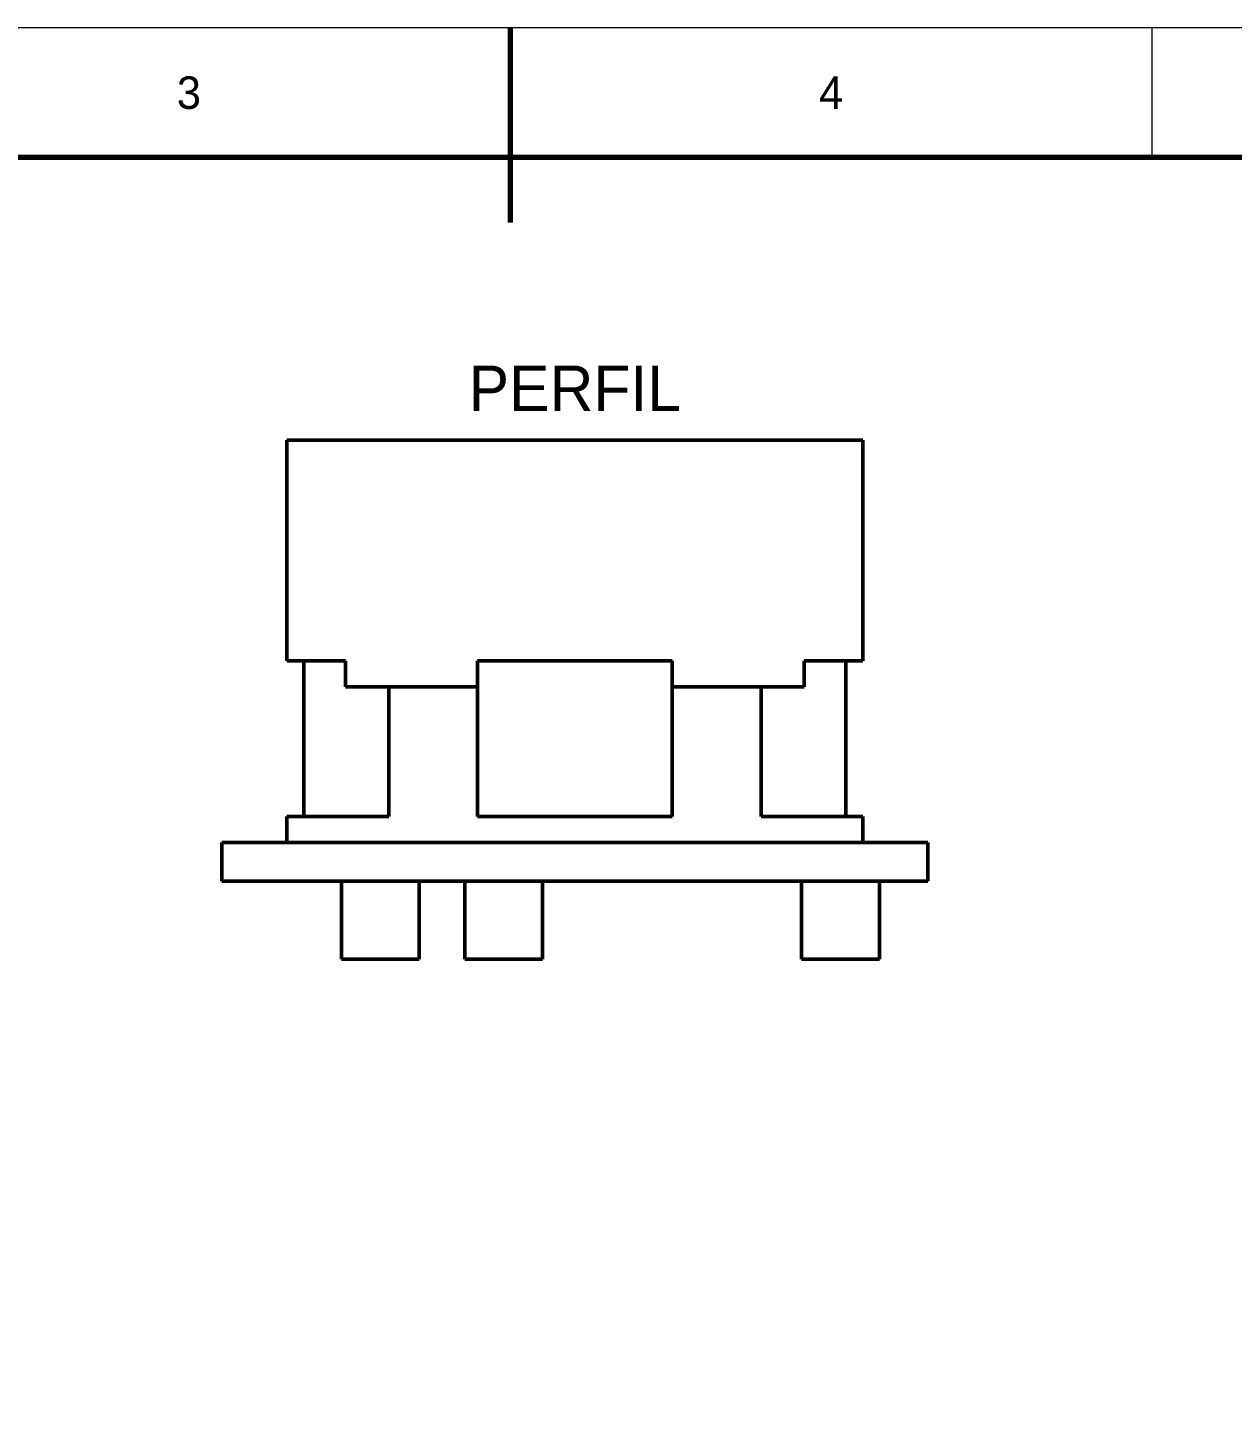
# Model space of a CAD drawing. Header units: millimetres. Extents: x 0 to 297, y 0 to 210.
# Drawn here: x 111.3 to 204.2, y 102.9 to 210 of the extents above; entities that cross this region are included whole.
import ezdxf
from ezdxf.enums import TextEntityAlignment as Align

# ---------------------------------------------------------------- set-up
doc = ezdxf.new("R2010")
doc.units = ezdxf.units.MM
doc.linetypes.add('DASHED', pattern=[1.524, 1.27, -0.254])
for name, color, linetype, lineweight in [('FINA', 7, 'CONTINUOUS', 18), ('NORMA', 7, 'CONTINUOUS', 70), ('OCULTA', 8, 'DASHED', 25), ('TEXTO', 7, 'CONTINUOUS', 25), ('VISIBLE', 7, 'CONTINUOUS', 50)]:
    doc.layers.add(name, color=color, linetype=linetype, lineweight=lineweight)

msp = doc.modelspace()

# ---------------------------------------------------------------- linework, layer by layer
at = {"layer": 'FINA'}
for p, q in [((148.5, 200), (148.5, 210)), ((198, 200), (198, 210))]:
    msp.add_line(p, q, dxfattribs=at)
msp.add_lwpolyline([(0, 0), (297, 0), (297, 210), (0, 210)], close=True, dxfattribs=at)
at = {"layer": 'NORMA'}
msp.add_line((148.5, 210), (148.5, 195), dxfattribs=at)
msp.add_lwpolyline([(20, 10), (287, 10), (287, 200), (20, 200)], close=True, dxfattribs=at)
at = {"layer": 'OCULTA'}
for p, q in [((131.3, 178.21), (131.35, 178.21)), ((131.35, 178.21), (131.49, 178.21)), ((131.49, 178.21), (131.73, 178.21)), ((131.73, 178.21), (132.06, 178.21)), ((132.06, 178.21), (132.48, 178.21)), ((132.48, 178.21), (132.99, 178.21)), ((133.59, 178.21), (132.99, 178.21)), ((133.59, 178.21), (134.27, 178.21)), ((134.27, 178.21), (135.04, 178.21)), ((134.34, 178.21), (134.3, 178.21)), ((134.46, 178.21), (134.34, 178.21)), ((134.67, 178.21), (134.46, 178.21)), ((134.95, 178.21), (134.67, 178.21)), ((135.32, 178.21), (134.95, 178.21)), ((135.04, 178.21), (135.89, 178.21)), ((135.76, 178.21), (135.32, 178.21)), ((136.28, 178.21), (135.76, 178.21)), ((135.89, 178.21), (136.81, 178.21)), ((136.87, 178.21), (136.28, 178.21)), ((136.81, 178.21), (137.8, 178.21)), ((137.54, 178.21), (136.87, 178.21)), ((138.27, 178.21), (137.54, 178.21)), ((138.86, 178.21), (137.8, 178.21)), ((139.06, 178.21), (138.27, 178.21)), ((139.99, 178.21), (138.86, 178.21)), ((139.92, 178.21), (139.06, 178.21)), ((140.84, 178.21), (139.92, 178.21)), ((139.99, 178.21), (141.17, 178.21)), ((141.81, 178.21), (140.84, 178.21)), ((141.17, 178.21), (142.4, 178.21)), ((142.83, 178.21), (141.81, 178.21)), ((143.68, 178.21), (142.4, 178.21)), ((143.9, 178.21), (142.83, 178.21)), ((143.68, 178.21), (145, 178.21)), ((145.01, 178.21), (143.9, 178.21)), ((146.36, 178.21), (145, 178.21)), ((146.15, 178.21), (145.01, 178.21)), ((147.33, 178.21), (146.15, 178.21)), ((147.75, 178.21), (146.36, 178.21)), ((148.53, 178.21), (147.33, 178.21)), ((149.17, 178.21), (147.75, 178.21)), ((149.75, 178.21), (148.53, 178.21)), ((150.6, 178.21), (149.17, 178.21)), ((150.99, 178.21), (149.75, 178.21)), ((150.6, 178.21), (152.05, 178.21)), ((152.24, 178.21), (150.99, 178.21)), ((153.5, 178.21), (152.05, 178.21)), ((153.5, 178.21), (152.24, 178.21)), ((154.76, 178.21), (153.5, 178.21)), ((154.95, 178.21), (153.5, 178.21)), ((156.01, 178.21), (154.76, 178.21)), ((156.4, 178.21), (154.95, 178.21)), ((157.25, 178.21), (156.01, 178.21)), ((157.83, 178.21), (156.4, 178.21)), ((157.25, 178.21), (158.47, 178.21)), ((159.25, 178.21), (157.83, 178.21)), ((159.67, 178.21), (158.47, 178.21)), ((160.64, 178.21), (159.25, 178.21)), ((160.85, 178.21), (159.67, 178.21)), ((162, 178.21), (160.64, 178.21)), ((161.99, 178.21), (160.85, 178.21)), ((161.99, 178.21), (163.1, 178.21)), ((163.32, 178.21), (162, 178.21)), ((164.17, 178.21), (163.1, 178.21)), ((164.6, 178.21), (163.32, 178.21)), ((164.17, 178.21), (165.19, 178.21)), ((165.83, 178.21), (164.6, 178.21)), ((166.16, 178.21), (165.19, 178.21)), ((167.01, 178.21), (165.83, 178.21)), ((166.16, 178.21), (167.08, 178.21)), ((168.14, 178.21), (167.01, 178.21)), ((167.94, 178.21), (167.08, 178.21)), ((167.94, 178.21), (168.73, 178.21)), ((169.2, 178.21), (168.14, 178.21)), ((169.46, 178.21), (168.73, 178.21)), ((170.19, 178.21), (169.2, 178.21)), ((169.46, 178.21), (170.13, 178.21)), ((170.72, 178.21), (170.13, 178.21)), ((171.11, 178.21), (170.19, 178.21)), ((170.72, 178.21), (171.24, 178.21)), ((171.96, 178.21), (171.11, 178.21)), ((171.24, 178.21), (171.68, 178.21)), ((171.68, 178.21), (172.05, 178.21)), ((172.73, 178.21), (171.96, 178.21)), ((172.33, 178.21), (172.05, 178.21)), ((172.33, 178.21), (172.54, 178.21)), ((172.54, 178.21), (172.66, 178.21)), ((172.66, 178.21), (172.7, 178.21)), ((173.41, 178.21), (172.73, 178.21)), ((174.01, 178.21), (173.41, 178.21)), ((174.52, 178.21), (174.01, 178.21)), ((174.94, 178.21), (174.52, 178.21)), ((175.27, 178.21), (174.94, 178.21)), ((175.51, 178.21), (175.27, 178.21)), ((175.65, 178.21), (175.51, 178.21)), ((175.7, 178.21), (175.65, 178.21)), ((131.3, 161.21), (131.35, 161.21)), ((131.35, 161.21), (131.49, 161.21)), ((131.49, 161.21), (131.73, 161.21)), ((131.73, 161.21), (132.06, 161.21)), ((132.06, 161.21), (132.48, 161.21)), ((132.48, 161.21), (132.62, 161.21)), ((135.83, 161.21), (132.62, 161.21)), ((134.34, 161.21), (134.3, 161.21)), ((134.46, 161.21), (134.34, 161.21)), ((134.67, 161.21), (134.46, 161.21)), ((134.95, 161.21), (134.67, 161.21)), ((135.32, 161.21), (134.95, 161.21)), ((135.76, 161.21), (135.32, 161.21)), ((135.83, 161.21), (135.76, 161.21)), ((135.83, 159.21), (135.83, 161.21)), ((146, 161.21), (146, 161.21)), ((146, 159.21), (146, 161.21)), ((146.15, 161.21), (146, 161.21)), ((146, 149.21), (146, 161.21)), ((146, 161.21), (146, 161.21)), ((146.36, 161.21), (146, 161.21)), ((147.33, 161.21), (146.15, 161.21)), ((147.75, 161.21), (146.36, 161.21)), ((148.53, 161.21), (147.33, 161.21)), ((149.17, 161.21), (147.75, 161.21)), ((149.75, 161.21), (148.53, 161.21)), ((150.6, 161.21), (149.17, 161.21)), ((150.99, 161.21), (149.75, 161.21)), ((150.6, 161.21), (152.05, 161.21)), ((152.24, 161.21), (150.99, 161.21)), ((153.5, 161.21), (152.05, 161.21)), ((153.5, 161.21), (152.24, 161.21)), ((154.76, 161.21), (153.5, 161.21)), ((154.95, 161.21), (153.5, 161.21)), ((156.01, 161.21), (154.76, 161.21)), ((156.4, 161.21), (154.95, 161.21)), ((157.25, 161.21), (156.01, 161.21)), ((157.83, 161.21), (156.4, 161.21)), ((157.25, 161.21), (158.47, 161.21)), ((159.25, 161.21), (157.83, 161.21)), ((159.67, 161.21), (158.47, 161.21)), ((160.64, 161.21), (159.25, 161.21)), ((160.85, 161.21), (159.67, 161.21)), ((161, 161.21), (160.64, 161.21)), ((161, 161.21), (160.85, 161.21)), ((161, 161.21), (161, 161.21)), ((161, 159.21), (161, 161.21)), ((161, 149.21), (161, 161.21)), ((161, 161.21), (161, 161.21)), ((174.38, 161.21), (171.17, 161.21)), ((171.17, 159.21), (171.17, 161.21)), ((171.17, 161.21), (171.24, 161.21)), ((171.24, 161.21), (171.68, 161.21)), ((171.68, 161.21), (172.05, 161.21)), ((172.33, 161.21), (172.05, 161.21)), ((172.33, 161.21), (172.54, 161.21)), ((172.54, 161.21), (172.66, 161.21)), ((172.66, 161.21), (172.7, 161.21)), ((174.52, 161.21), (174.38, 161.21)), ((174.94, 161.21), (174.52, 161.21)), ((175.27, 161.21), (174.94, 161.21)), ((175.51, 161.21), (175.27, 161.21)), ((175.65, 161.21), (175.51, 161.21)), ((175.7, 161.21), (175.65, 161.21)), ((139.15, 159.21), (135.83, 159.21)), ((136.28, 159.21), (135.83, 159.21)), ((136.87, 159.21), (136.28, 159.21)), ((137.54, 159.21), (136.87, 159.21)), ((138.27, 159.21), (137.54, 159.21)), ((139.06, 159.21), (138.27, 159.21)), ((139.92, 159.21), (139.06, 159.21)), ((139.15, 149.21), (139.15, 159.21)), ((139.47, 159.21), (139.15, 159.21)), ((140.03, 159.21), (139.47, 159.21)), ((140.84, 159.21), (139.92, 159.21)), ((140.65, 159.21), (140.03, 159.21)), ((141.32, 159.21), (140.65, 159.21)), ((141.81, 159.21), (140.84, 159.21)), ((142.04, 159.21), (141.32, 159.21)), ((142.83, 159.21), (141.81, 159.21)), ((142.82, 159.21), (142.04, 159.21)), ((143.64, 159.21), (142.82, 159.21)), ((143.9, 159.21), (142.83, 159.21)), ((144.5, 159.21), (143.64, 159.21)), ((145.01, 159.21), (143.9, 159.21)), ((145.4, 159.21), (144.5, 159.21)), ((146, 159.21), (145.01, 159.21)), ((146, 159.21), (145.4, 159.21)), ((146, 149.21), (146, 159.21)), ((146, 159.21), (146, 159.21)), ((146, 159.21), (146, 159.21)), ((161.99, 159.21), (161, 159.21)), ((161, 149.21), (161, 159.21)), ((161, 159.21), (161, 159.21)), ((161.6, 159.21), (161, 159.21)), ((161, 159.21), (161, 159.21)), ((161.6, 159.21), (162.5, 159.21)), ((161.99, 159.21), (163.1, 159.21)), ((163.36, 159.21), (162.5, 159.21)), ((164.17, 159.21), (163.1, 159.21)), ((164.18, 159.21), (163.36, 159.21)), ((164.17, 159.21), (165.19, 159.21)), ((164.18, 159.21), (164.96, 159.21)), ((165.68, 159.21), (164.96, 159.21)), ((166.16, 159.21), (165.19, 159.21)), ((165.68, 159.21), (166.35, 159.21)), ((166.16, 159.21), (167.08, 159.21)), ((166.35, 159.21), (166.97, 159.21)), ((167.53, 159.21), (166.97, 159.21)), ((167.94, 159.21), (167.08, 159.21)), ((167.53, 159.21), (167.85, 159.21)), ((167.85, 149.21), (167.85, 159.21)), ((171.17, 159.21), (167.85, 159.21)), ((167.94, 159.21), (168.73, 159.21)), ((169.46, 159.21), (168.73, 159.21)), ((169.46, 159.21), (170.13, 159.21)), ((170.72, 159.21), (170.13, 159.21)), ((170.72, 159.21), (171.17, 159.21)), ((131.3, 149.21), (131.35, 149.21)), ((131.35, 149.21), (131.49, 149.21)), ((131.49, 149.21), (131.73, 149.21)), ((131.73, 149.21), (132.06, 149.21)), ((132.06, 149.21), (132.48, 149.21)), ((132.48, 149.21), (132.62, 149.21)), ((139.15, 149.21), (132.62, 149.21)), ((137.33, 149.21), (137.3, 149.21)), ((137.44, 149.21), (137.33, 149.21)), ((137.61, 149.21), (137.44, 149.21)), ((137.85, 149.21), (137.61, 149.21)), ((138.16, 149.21), (137.85, 149.21)), ((138.53, 149.21), (138.16, 149.21)), ((138.97, 149.21), (138.53, 149.21)), ((139.15, 149.21), (138.97, 149.21)), ((146, 149.21), (146, 149.21)), ((146.33, 149.21), (146, 149.21)), ((146, 149.21), (146, 149.21)), ((146.36, 149.21), (146, 149.21)), ((147.3, 149.21), (146.33, 149.21)), ((147.75, 149.21), (146.36, 149.21)), ((148.29, 149.21), (147.3, 149.21)), ((149.17, 149.21), (147.75, 149.21)), ((149.31, 149.21), (148.29, 149.21)), ((150.6, 149.21), (149.17, 149.21)), ((150.34, 149.21), (149.31, 149.21)), ((151.39, 149.21), (150.34, 149.21)), ((150.6, 149.21), (152.05, 149.21)), ((152.44, 149.21), (151.39, 149.21)), ((153.5, 149.21), (152.05, 149.21)), ((153.5, 149.21), (152.44, 149.21)), ((154.56, 149.21), (153.5, 149.21)), ((154.95, 149.21), (153.5, 149.21)), ((155.61, 149.21), (154.56, 149.21)), ((156.4, 149.21), (154.95, 149.21)), ((156.66, 149.21), (155.61, 149.21)), ((157.83, 149.21), (156.4, 149.21)), ((157.69, 149.21), (156.66, 149.21)), ((158.71, 149.21), (157.69, 149.21)), ((159.25, 149.21), (157.83, 149.21)), ((158.71, 149.21), (159.7, 149.21)), ((160.64, 149.21), (159.25, 149.21)), ((160.67, 149.21), (159.7, 149.21)), ((161, 149.21), (160.64, 149.21)), ((160.67, 149.21), (161, 149.21)), ((161, 149.21), (161, 149.21)), ((161, 149.21), (161, 149.21)), ((174.38, 149.21), (167.85, 149.21)), ((168.03, 149.21), (167.85, 149.21)), ((168.03, 149.21), (168.47, 149.21)), ((168.84, 149.21), (168.47, 149.21)), ((168.84, 149.21), (169.15, 149.21)), ((169.15, 149.21), (169.39, 149.21)), ((169.39, 149.21), (169.56, 149.21)), ((169.56, 149.21), (169.67, 149.21)), ((169.67, 149.21), (169.7, 149.21)), ((174.52, 149.21), (174.38, 149.21)), ((174.94, 149.21), (174.52, 149.21)), ((175.27, 149.21), (174.94, 149.21)), ((175.51, 149.21), (175.27, 149.21)), ((175.65, 149.21), (175.51, 149.21)), ((175.7, 149.21), (175.65, 149.21)), ((126.3, 147.21), (126.36, 147.21)), ((126.36, 147.21), (126.53, 147.21)), ((126.53, 147.21), (126.82, 147.21)), ((126.82, 147.21), (127.23, 147.21)), ((127.23, 147.21), (127.74, 147.21)), ((127.74, 147.21), (128.37, 147.21)), ((128.37, 147.21), (129.11, 147.21)), ((129.11, 147.21), (129.94, 147.21)), ((129.94, 147.21), (130.88, 147.21)), ((130.88, 147.21), (131.92, 147.21)), ((131.3, 147.21), (131.35, 147.21)), ((131.35, 147.21), (131.49, 147.21)), ((131.49, 147.21), (131.73, 147.21)), ((131.73, 147.21), (132.06, 147.21)), ((131.92, 147.21), (133.05, 147.21)), ((132.06, 147.21), (132.48, 147.21)), ((132.48, 147.21), (132.99, 147.21)), ((133.59, 147.21), (132.99, 147.21)), ((134.27, 147.21), (133.05, 147.21)), ((133.59, 147.21), (134.27, 147.21)), ((134.27, 147.21), (135.04, 147.21)), ((134.27, 147.21), (135.57, 147.21)), ((135.04, 147.21), (135.89, 147.21)), ((136.94, 147.21), (135.57, 147.21)), ((135.89, 147.21), (136.81, 147.21)), ((136.81, 147.21), (137.8, 147.21)), ((136.94, 147.21), (138.39, 147.21)), ((137.33, 147.21), (137.3, 147.21)), ((137.44, 147.21), (137.33, 147.21)), ((137.61, 147.21), (137.44, 147.21)), ((137.85, 147.21), (137.61, 147.21)), ((138.86, 147.21), (137.8, 147.21)), ((138.16, 147.21), (137.85, 147.21)), ((138.53, 147.21), (138.16, 147.21)), ((138.39, 147.21), (139.9, 147.21)), ((138.97, 147.21), (138.53, 147.21)), ((139.99, 147.21), (138.86, 147.21)), ((139.47, 147.21), (138.97, 147.21)), ((140.03, 147.21), (139.47, 147.21)), ((141.47, 147.21), (139.9, 147.21)), ((139.99, 147.21), (141.17, 147.21)), ((140.65, 147.21), (140.03, 147.21)), ((141.32, 147.21), (140.65, 147.21)), ((141.17, 147.21), (142.4, 147.21)), ((142.04, 147.21), (141.32, 147.21)), ((143.09, 147.21), (141.47, 147.21)), ((142.82, 147.21), (142.04, 147.21)), ((143.68, 147.21), (142.4, 147.21)), ((143.64, 147.21), (142.82, 147.21)), ((144.76, 147.21), (143.09, 147.21)), ((144.5, 147.21), (143.64, 147.21)), ((143.68, 147.21), (145, 147.21)), ((145.4, 147.21), (144.5, 147.21)), ((146.46, 147.21), (144.76, 147.21)), ((146.36, 147.21), (145, 147.21)), ((146.33, 147.21), (145.4, 147.21)), ((147.3, 147.21), (146.33, 147.21)), ((147.75, 147.21), (146.36, 147.21)), ((148.19, 147.21), (146.46, 147.21)), ((148.29, 147.21), (147.3, 147.21)), ((149.17, 147.21), (147.75, 147.21)), ((149.95, 147.21), (148.19, 147.21)), ((149.31, 147.21), (148.29, 147.21)), ((150.6, 147.21), (149.17, 147.21)), ((150.34, 147.21), (149.31, 147.21)), ((151.72, 147.21), (149.95, 147.21)), ((151.39, 147.21), (150.34, 147.21)), ((150.6, 147.21), (152.05, 147.21)), ((152.44, 147.21), (151.39, 147.21)), ((153.5, 147.21), (151.72, 147.21)), ((153.5, 147.21), (152.05, 147.21)), ((153.5, 147.21), (152.44, 147.21)), ((154.56, 147.21), (153.5, 147.21)), ((154.95, 147.21), (153.5, 147.21)), ((155.28, 147.21), (153.5, 147.21)), ((155.61, 147.21), (154.56, 147.21)), ((156.4, 147.21), (154.95, 147.21)), ((157.05, 147.21), (155.28, 147.21)), ((156.66, 147.21), (155.61, 147.21)), ((157.83, 147.21), (156.4, 147.21)), ((157.69, 147.21), (156.66, 147.21)), ((158.81, 147.21), (157.05, 147.21)), ((158.71, 147.21), (157.69, 147.21)), ((159.25, 147.21), (157.83, 147.21)), ((158.71, 147.21), (159.7, 147.21)), ((160.54, 147.21), (158.81, 147.21)), ((160.64, 147.21), (159.25, 147.21)), ((160.67, 147.21), (159.7, 147.21)), ((162.24, 147.21), (160.54, 147.21)), ((162, 147.21), (160.64, 147.21)), ((160.67, 147.21), (161.6, 147.21)), ((161.6, 147.21), (162.5, 147.21)), ((163.32, 147.21), (162, 147.21)), ((163.91, 147.21), (162.24, 147.21)), ((163.36, 147.21), (162.5, 147.21)), ((164.6, 147.21), (163.32, 147.21)), ((164.18, 147.21), (163.36, 147.21)), ((165.53, 147.21), (163.91, 147.21)), ((164.18, 147.21), (164.96, 147.21)), ((165.83, 147.21), (164.6, 147.21)), ((165.68, 147.21), (164.96, 147.21)), ((167.1, 147.21), (165.53, 147.21)), ((165.68, 147.21), (166.35, 147.21)), ((167.01, 147.21), (165.83, 147.21)), ((166.35, 147.21), (166.97, 147.21)), ((167.53, 147.21), (166.97, 147.21)), ((168.14, 147.21), (167.01, 147.21)), ((168.61, 147.21), (167.1, 147.21)), ((167.53, 147.21), (168.03, 147.21)), ((168.03, 147.21), (168.47, 147.21)), ((169.2, 147.21), (168.14, 147.21)), ((168.84, 147.21), (168.47, 147.21)), ((170.06, 147.21), (168.61, 147.21)), ((168.84, 147.21), (169.15, 147.21)), ((169.15, 147.21), (169.39, 147.21)), ((170.19, 147.21), (169.2, 147.21)), ((169.39, 147.21), (169.56, 147.21)), ((169.56, 147.21), (169.67, 147.21)), ((169.67, 147.21), (169.7, 147.21)), ((171.43, 147.21), (170.06, 147.21)), ((171.11, 147.21), (170.19, 147.21)), ((171.96, 147.21), (171.11, 147.21)), ((172.73, 147.21), (171.43, 147.21)), ((172.73, 147.21), (171.96, 147.21)), ((173.41, 147.21), (172.73, 147.21)), ((173.95, 147.21), (172.73, 147.21)), ((174.01, 147.21), (173.41, 147.21)), ((175.08, 147.21), (173.95, 147.21)), ((174.52, 147.21), (174.01, 147.21)), ((174.94, 147.21), (174.52, 147.21)), ((175.27, 147.21), (174.94, 147.21)), ((176.12, 147.21), (175.08, 147.21)), ((175.51, 147.21), (175.27, 147.21)), ((175.65, 147.21), (175.51, 147.21)), ((175.7, 147.21), (175.65, 147.21)), ((177.06, 147.21), (176.12, 147.21)), ((177.89, 147.21), (177.06, 147.21)), ((178.63, 147.21), (177.89, 147.21)), ((179.26, 147.21), (178.63, 147.21)), ((179.77, 147.21), (179.26, 147.21)), ((180.18, 147.21), (179.77, 147.21)), ((180.47, 147.21), (180.18, 147.21)), ((180.64, 147.21), (180.47, 147.21)), ((180.7, 147.21), (180.64, 147.21)), ((126.3, 144.21), (126.36, 144.21)), ((126.36, 144.21), (126.53, 144.21)), ((126.53, 144.21), (126.82, 144.21)), ((126.82, 144.21), (127.23, 144.21)), ((127.23, 144.21), (127.74, 144.21)), ((127.74, 144.21), (128.37, 144.21)), ((128.37, 144.21), (129.11, 144.21)), ((129.11, 144.21), (129.94, 144.21)), ((129.94, 144.21), (130.88, 144.21)), ((130.88, 144.21), (131.92, 144.21)), ((131.92, 144.21), (133.05, 144.21)), ((134.27, 144.21), (133.05, 144.21)), ((134.27, 144.21), (135.57, 144.21)), ((135.51, 144.21), (135.51, 144.21)), ((141.51, 144.21), (135.51, 144.21)), ((135.51, 138.21), (135.51, 144.21)), ((136.94, 144.21), (135.57, 144.21)), ((136.94, 144.21), (138.39, 144.21)), ((138.39, 144.21), (139.9, 144.21)), ((141.47, 144.21), (139.9, 144.21)), ((143.09, 144.21), (141.47, 144.21)), ((141.51, 144.21), (141.51, 144.21)), ((141.51, 138.21), (141.51, 144.21)), ((144.76, 144.21), (143.09, 144.21)), ((146.46, 144.21), (144.76, 144.21)), ((145.01, 144.21), (145.01, 144.21)), ((151.01, 144.21), (145.01, 144.21)), ((145.01, 138.21), (145.01, 144.21)), ((148.19, 144.21), (146.46, 144.21)), ((149.95, 144.21), (148.19, 144.21)), ((151.72, 144.21), (149.95, 144.21)), ((151.01, 144.21), (151.01, 144.21)), ((151.01, 138.21), (151.01, 144.21)), ((153.5, 144.21), (151.72, 144.21)), ((155.28, 144.21), (153.5, 144.21)), ((157.05, 144.21), (155.28, 144.21)), ((158.81, 144.21), (157.05, 144.21)), ((160.54, 144.21), (158.81, 144.21)), ((162.24, 144.21), (160.54, 144.21)), ((163.91, 144.21), (162.24, 144.21)), ((165.53, 144.21), (163.91, 144.21)), ((167.1, 144.21), (165.53, 144.21)), ((168.61, 144.21), (167.1, 144.21)), ((170.06, 144.21), (168.61, 144.21)), ((171.43, 144.21), (170.06, 144.21)), ((170.98, 144.21), (170.98, 144.21)), ((176.98, 144.21), (170.98, 144.21)), ((170.98, 138.21), (170.98, 144.21)), ((172.73, 144.21), (171.43, 144.21)), ((173.95, 144.21), (172.73, 144.21)), ((175.08, 144.21), (173.95, 144.21)), ((176.12, 144.21), (175.08, 144.21)), ((177.06, 144.21), (176.12, 144.21)), ((176.98, 144.21), (176.98, 144.21)), ((176.98, 138.21), (176.98, 144.21)), ((177.89, 144.21), (177.06, 144.21)), ((178.63, 144.21), (177.89, 144.21)), ((179.26, 144.21), (178.63, 144.21)), ((179.77, 144.21), (179.26, 144.21)), ((180.18, 144.21), (179.77, 144.21)), ((180.47, 144.21), (180.18, 144.21)), ((180.64, 144.21), (180.47, 144.21)), ((180.7, 144.21), (180.64, 144.21)), ((135.51, 138.21), (135.51, 138.21)), ((141.51, 138.21), (135.51, 138.21)), ((141.51, 138.21), (141.51, 138.21)), ((145.01, 138.21), (145.01, 138.21)), ((151.01, 138.21), (145.01, 138.21)), ((151.01, 138.21), (151.01, 138.21)), ((170.98, 138.21), (170.98, 138.21)), ((176.98, 138.21), (170.98, 138.21)), ((176.98, 138.21), (176.98, 138.21))]:
    msp.add_line(p, q, dxfattribs=at)
at = {"layer": 'VISIBLE'}
for p, q in [((131.35, 178.21), (131.3, 178.21)), ((131.3, 161.21), (131.3, 178.21)), ((131.3, 178.21), (131.3, 178.21)), ((131.3, 178.21), (131.3, 178.21)), ((131.3, 178.21), (175.7, 178.21)), ((131.49, 178.21), (131.35, 178.21)), ((131.73, 178.21), (131.49, 178.21)), ((132.06, 178.21), (131.73, 178.21)), ((132.48, 178.21), (132.06, 178.21)), ((132.99, 178.21), (132.48, 178.21)), ((133.59, 178.21), (132.99, 178.21)), ((134.27, 178.21), (133.59, 178.21)), ((135.04, 178.21), (134.27, 178.21)), ((134.3, 178.21), (134.34, 178.21)), ((134.34, 178.21), (134.46, 178.21)), ((134.46, 178.21), (134.67, 178.21)), ((134.95, 178.21), (134.67, 178.21)), ((134.95, 178.21), (135.32, 178.21)), ((135.89, 178.21), (135.04, 178.21)), ((135.32, 178.21), (135.76, 178.21)), ((135.76, 178.21), (136.28, 178.21)), ((136.81, 178.21), (135.89, 178.21)), ((136.87, 178.21), (136.28, 178.21)), ((137.8, 178.21), (136.81, 178.21)), ((136.87, 178.21), (137.54, 178.21)), ((138.27, 178.21), (137.54, 178.21)), ((138.86, 178.21), (137.8, 178.21)), ((138.27, 178.21), (139.06, 178.21)), ((139.99, 178.21), (138.86, 178.21)), ((139.92, 178.21), (139.06, 178.21)), ((139.92, 178.21), (140.84, 178.21)), ((141.17, 178.21), (139.99, 178.21)), ((141.81, 178.21), (140.84, 178.21)), ((142.4, 178.21), (141.17, 178.21)), ((141.81, 178.21), (142.83, 178.21)), ((143.68, 178.21), (142.4, 178.21)), ((143.9, 178.21), (142.83, 178.21)), ((145, 178.21), (143.68, 178.21)), ((143.9, 178.21), (145.01, 178.21)), ((146.36, 178.21), (145, 178.21)), ((146.15, 178.21), (145.01, 178.21)), ((147.33, 178.21), (146.15, 178.21)), ((147.75, 178.21), (146.36, 178.21)), ((148.53, 178.21), (147.33, 178.21)), ((149.17, 178.21), (147.75, 178.21)), ((148.53, 178.21), (149.75, 178.21)), ((150.6, 178.21), (149.17, 178.21)), ((150.99, 178.21), (149.75, 178.21)), ((152.05, 178.21), (150.6, 178.21)), ((152.24, 178.21), (150.99, 178.21)), ((153.5, 178.21), (152.05, 178.21)), ((153.5, 178.21), (152.24, 178.21)), ((154.95, 178.21), (153.5, 178.21)), ((154.76, 178.21), (153.5, 178.21)), ((156.01, 178.21), (154.76, 178.21)), ((154.95, 178.21), (156.4, 178.21)), ((157.25, 178.21), (156.01, 178.21)), ((157.83, 178.21), (156.4, 178.21)), ((158.47, 178.21), (157.25, 178.21)), ((159.25, 178.21), (157.83, 178.21)), ((159.67, 178.21), (158.47, 178.21)), ((160.64, 178.21), (159.25, 178.21)), ((160.85, 178.21), (159.67, 178.21)), ((162, 178.21), (160.64, 178.21)), ((161.99, 178.21), (160.85, 178.21)), ((163.1, 178.21), (161.99, 178.21)), ((162, 178.21), (163.32, 178.21)), ((164.17, 178.21), (163.1, 178.21)), ((164.6, 178.21), (163.32, 178.21)), ((165.19, 178.21), (164.17, 178.21)), ((164.6, 178.21), (165.83, 178.21)), ((166.16, 178.21), (165.19, 178.21)), ((165.83, 178.21), (167.01, 178.21)), ((167.08, 178.21), (166.16, 178.21)), ((168.14, 178.21), (167.01, 178.21)), ((167.94, 178.21), (167.08, 178.21)), ((168.73, 178.21), (167.94, 178.21)), ((169.2, 178.21), (168.14, 178.21)), ((169.46, 178.21), (168.73, 178.21)), ((169.2, 178.21), (170.19, 178.21)), ((170.13, 178.21), (169.46, 178.21)), ((170.72, 178.21), (170.13, 178.21)), ((170.19, 178.21), (171.11, 178.21)), ((171.24, 178.21), (170.72, 178.21)), ((171.11, 178.21), (171.96, 178.21)), ((171.68, 178.21), (171.24, 178.21)), ((172.05, 178.21), (171.68, 178.21)), ((171.96, 178.21), (172.73, 178.21)), ((172.33, 178.21), (172.05, 178.21)), ((172.54, 178.21), (172.33, 178.21)), ((172.66, 178.21), (172.54, 178.21)), ((172.7, 178.21), (172.66, 178.21)), ((172.73, 178.21), (173.41, 178.21)), ((174.01, 178.21), (173.41, 178.21)), ((174.01, 178.21), (174.52, 178.21)), ((174.52, 178.21), (174.94, 178.21)), ((174.94, 178.21), (175.27, 178.21)), ((175.27, 178.21), (175.51, 178.21)), ((175.51, 178.21), (175.65, 178.21)), ((175.65, 178.21), (175.7, 178.21)), ((175.7, 178.21), (175.7, 178.21)), ((175.7, 178.21), (175.7, 178.21)), ((175.7, 178.21), (175.7, 161.21)), ((131.35, 161.21), (131.3, 161.21)), ((132.62, 161.21), (131.3, 161.21)), ((131.3, 161.21), (131.3, 161.21)), ((131.3, 161.21), (131.3, 161.21)), ((131.49, 161.21), (131.35, 161.21)), ((131.73, 161.21), (131.49, 161.21)), ((132.06, 161.21), (131.73, 161.21)), ((132.48, 161.21), (132.06, 161.21)), ((132.62, 161.21), (132.48, 161.21)), ((132.62, 149.21), (132.62, 161.21)), ((132.62, 149.21), (132.62, 161.21)), ((135.83, 161.21), (132.62, 161.21)), ((132.62, 149.21), (132.62, 161.21)), ((132.62, 161.21), (132.62, 161.21)), ((132.62, 161.21), (132.62, 161.21)), ((132.62, 161.21), (132.62, 161.21)), ((132.62, 161.21), (132.62, 161.21)), ((132.62, 161.21), (132.62, 161.21)), ((132.62, 161.21), (132.62, 161.21)), ((132.62, 161.21), (132.62, 161.21)), ((132.62, 161.21), (132.62, 161.21)), ((132.62, 161.21), (132.62, 161.21)), ((132.62, 161.21), (132.62, 161.21)), ((132.62, 161.21), (132.62, 161.21)), ((132.62, 161.21), (132.62, 161.21)), ((132.62, 161.21), (132.62, 161.21)), ((132.62, 161.21), (132.62, 161.21)), ((132.62, 161.21), (132.62, 161.21)), ((132.62, 161.21), (132.62, 161.21)), ((134.3, 161.21), (134.34, 161.21)), ((134.34, 161.21), (134.46, 161.21)), ((134.46, 161.21), (134.67, 161.21)), ((134.95, 161.21), (134.67, 161.21)), ((134.95, 161.21), (135.32, 161.21)), ((135.32, 161.21), (135.76, 161.21)), ((135.76, 161.21), (135.83, 161.21)), ((135.83, 159.21), (135.83, 161.21)), ((146, 149.21), (146, 161.21)), ((146.36, 161.21), (146, 161.21)), ((146, 159.21), (146, 161.21)), ((146.15, 161.21), (146, 161.21)), ((146, 161.21), (146, 161.21)), ((146, 161.21), (146, 161.21)), ((146, 161.21), (146, 161.21)), ((146, 161.21), (146, 161.21)), ((146, 161.21), (146, 161.21)), ((146, 161.21), (146, 161.21)), ((146, 161.21), (146, 161.21)), ((146, 161.21), (146, 161.21)), ((146, 161.21), (146, 161.21)), ((146, 161.21), (146, 161.21)), ((146, 161.21), (146, 161.21)), ((146, 161.21), (146, 161.21)), ((146, 161.21), (146, 161.21)), ((146, 161.21), (146, 161.21)), ((146, 161.21), (146, 161.21)), ((146, 161.21), (146, 161.21)), ((146, 161.21), (146, 149.21)), ((161, 161.21), (146, 161.21)), ((147.33, 161.21), (146.15, 161.21)), ((147.75, 161.21), (146.36, 161.21)), ((148.53, 161.21), (147.33, 161.21)), ((149.17, 161.21), (147.75, 161.21)), ((148.53, 161.21), (149.75, 161.21)), ((150.6, 161.21), (149.17, 161.21)), ((150.99, 161.21), (149.75, 161.21)), ((152.05, 161.21), (150.6, 161.21)), ((152.24, 161.21), (150.99, 161.21)), ((153.5, 161.21), (152.05, 161.21)), ((153.5, 161.21), (152.24, 161.21)), ((154.95, 161.21), (153.5, 161.21)), ((154.76, 161.21), (153.5, 161.21)), ((156.01, 161.21), (154.76, 161.21)), ((154.95, 161.21), (156.4, 161.21)), ((157.25, 161.21), (156.01, 161.21)), ((157.83, 161.21), (156.4, 161.21)), ((158.47, 161.21), (157.25, 161.21)), ((159.25, 161.21), (157.83, 161.21)), ((159.67, 161.21), (158.47, 161.21)), ((160.64, 161.21), (159.25, 161.21)), ((160.85, 161.21), (159.67, 161.21)), ((161, 161.21), (160.64, 161.21)), ((161, 161.21), (160.85, 161.21)), ((161, 149.21), (161, 161.21)), ((161, 159.21), (161, 161.21)), ((161, 149.21), (161, 161.21)), ((161, 161.21), (161, 161.21)), ((161, 161.21), (161, 161.21)), ((161, 161.21), (161, 161.21)), ((161, 161.21), (161, 161.21)), ((161, 161.21), (161, 161.21)), ((161, 161.21), (161, 161.21)), ((161, 161.21), (161, 161.21)), ((161, 161.21), (161, 161.21)), ((161, 161.21), (161, 161.21)), ((161, 161.21), (161, 161.21)), ((161, 161.21), (161, 161.21)), ((161, 161.21), (161, 161.21)), ((161, 161.21), (161, 161.21)), ((161, 161.21), (161, 161.21)), ((161, 161.21), (161, 161.21)), ((161, 161.21), (161, 161.21)), ((174.38, 161.21), (171.17, 161.21)), ((171.17, 159.21), (171.17, 161.21)), ((171.24, 161.21), (171.17, 161.21)), ((171.68, 161.21), (171.24, 161.21)), ((172.05, 161.21), (171.68, 161.21)), ((172.33, 161.21), (172.05, 161.21)), ((172.54, 161.21), (172.33, 161.21)), ((172.66, 161.21), (172.54, 161.21)), ((172.7, 161.21), (172.66, 161.21)), ((174.38, 149.21), (174.38, 161.21)), ((174.38, 161.21), (174.52, 161.21)), ((174.38, 149.21), (174.38, 161.21)), ((175.7, 161.21), (174.38, 161.21)), ((174.38, 161.21), (174.38, 161.21)), ((174.38, 161.21), (174.38, 161.21)), ((174.38, 161.21), (174.38, 161.21)), ((174.38, 161.21), (174.38, 161.21)), ((174.38, 161.21), (174.38, 161.21)), ((174.38, 161.21), (174.38, 161.21)), ((174.38, 161.21), (174.38, 161.21)), ((174.38, 161.21), (174.38, 161.21)), ((174.38, 161.21), (174.38, 161.21)), ((174.38, 161.21), (174.38, 161.21)), ((174.38, 161.21), (174.38, 161.21)), ((174.38, 161.21), (174.38, 161.21)), ((174.38, 161.21), (174.38, 161.21)), ((174.38, 161.21), (174.38, 161.21)), ((174.38, 161.21), (174.38, 161.21)), ((174.38, 161.21), (174.38, 161.21)), ((174.38, 161.21), (174.38, 149.21)), ((174.52, 161.21), (174.94, 161.21)), ((174.94, 161.21), (175.27, 161.21)), ((175.27, 161.21), (175.51, 161.21)), ((175.51, 161.21), (175.65, 161.21)), ((175.65, 161.21), (175.7, 161.21)), ((175.7, 161.21), (175.7, 161.21)), ((175.7, 161.21), (175.7, 161.21)), ((139.15, 159.21), (135.83, 159.21)), ((135.83, 159.21), (136.28, 159.21)), ((136.87, 159.21), (136.28, 159.21)), ((136.87, 159.21), (137.54, 159.21)), ((138.27, 159.21), (137.54, 159.21)), ((138.27, 159.21), (139.06, 159.21)), ((139.92, 159.21), (139.06, 159.21)), ((139.15, 149.21), (139.15, 159.21)), ((139.15, 159.21), (139.47, 159.21)), ((140.03, 159.21), (139.47, 159.21)), ((139.92, 159.21), (140.84, 159.21)), ((140.03, 159.21), (140.65, 159.21)), ((140.65, 159.21), (141.32, 159.21)), ((141.81, 159.21), (140.84, 159.21)), ((142.04, 159.21), (141.32, 159.21)), ((141.81, 159.21), (142.83, 159.21)), ((142.04, 159.21), (142.82, 159.21)), ((143.64, 159.21), (142.82, 159.21)), ((143.9, 159.21), (142.83, 159.21)), ((144.5, 159.21), (143.64, 159.21)), ((143.9, 159.21), (145.01, 159.21)), ((144.5, 159.21), (145.4, 159.21)), ((146, 159.21), (145.01, 159.21)), ((146, 159.21), (145.4, 159.21)), ((146, 149.21), (146, 159.21)), ((161, 149.21), (161, 159.21)), ((161.6, 159.21), (161, 159.21)), ((161.99, 159.21), (161, 159.21)), ((162.5, 159.21), (161.6, 159.21)), ((163.1, 159.21), (161.99, 159.21)), ((163.36, 159.21), (162.5, 159.21)), ((164.17, 159.21), (163.1, 159.21)), ((164.18, 159.21), (163.36, 159.21)), ((165.19, 159.21), (164.17, 159.21)), ((164.96, 159.21), (164.18, 159.21)), ((165.68, 159.21), (164.96, 159.21)), ((166.16, 159.21), (165.19, 159.21)), ((166.35, 159.21), (165.68, 159.21)), ((167.08, 159.21), (166.16, 159.21)), ((166.97, 159.21), (166.35, 159.21)), ((167.53, 159.21), (166.97, 159.21)), ((167.94, 159.21), (167.08, 159.21)), ((167.85, 159.21), (167.53, 159.21)), ((167.85, 149.21), (167.85, 159.21)), ((171.17, 159.21), (167.85, 159.21)), ((168.73, 159.21), (167.94, 159.21)), ((169.46, 159.21), (168.73, 159.21)), ((170.13, 159.21), (169.46, 159.21)), ((170.72, 159.21), (170.13, 159.21)), ((171.17, 159.21), (170.72, 159.21)), ((131.35, 149.21), (131.3, 149.21)), ((131.3, 147.21), (131.3, 149.21)), ((131.3, 149.21), (131.3, 149.21)), ((131.3, 149.21), (131.3, 149.21)), ((131.3, 149.21), (132.62, 149.21)), ((131.49, 149.21), (131.35, 149.21)), ((131.73, 149.21), (131.49, 149.21)), ((132.06, 149.21), (131.73, 149.21)), ((132.48, 149.21), (132.06, 149.21)), ((132.62, 149.21), (132.48, 149.21)), ((139.15, 149.21), (132.62, 149.21)), ((132.62, 149.21), (132.62, 149.21)), ((132.62, 149.21), (132.62, 149.21)), ((132.62, 149.21), (132.62, 149.21)), ((132.62, 149.21), (132.62, 149.21)), ((132.62, 149.21), (132.62, 149.21)), ((132.62, 149.21), (132.62, 149.21)), ((132.62, 149.21), (132.62, 149.21)), ((132.62, 149.21), (132.62, 149.21)), ((132.62, 149.21), (132.62, 149.21)), ((132.62, 149.21), (132.62, 149.21)), ((132.62, 149.21), (132.62, 149.21)), ((132.62, 149.21), (132.62, 149.21)), ((132.62, 149.21), (132.62, 149.21)), ((132.62, 149.21), (132.62, 149.21)), ((132.62, 149.21), (132.62, 149.21)), ((132.62, 149.21), (132.62, 149.21)), ((137.3, 149.21), (137.33, 149.21)), ((137.33, 149.21), (137.44, 149.21)), ((137.44, 149.21), (137.61, 149.21)), ((137.61, 149.21), (137.85, 149.21)), ((137.85, 149.21), (138.16, 149.21)), ((138.53, 149.21), (138.16, 149.21)), ((138.53, 149.21), (138.97, 149.21)), ((139.15, 149.21), (138.97, 149.21)), ((146.36, 149.21), (146, 149.21)), ((146, 149.21), (146.33, 149.21)), ((146, 149.21), (146, 149.21)), ((146, 149.21), (146, 149.21)), ((146, 149.21), (146, 149.21)), ((146, 149.21), (146, 149.21)), ((146, 149.21), (146, 149.21)), ((146, 149.21), (146, 149.21)), ((146, 149.21), (146, 149.21)), ((146, 149.21), (146, 149.21)), ((146, 149.21), (146, 149.21)), ((146, 149.21), (146, 149.21)), ((146, 149.21), (146, 149.21)), ((146, 149.21), (146, 149.21)), ((146, 149.21), (146, 149.21)), ((146, 149.21), (146, 149.21)), ((146, 149.21), (146, 149.21)), ((146, 149.21), (146, 149.21)), ((146, 149.21), (161, 149.21)), ((147.3, 149.21), (146.33, 149.21)), ((147.75, 149.21), (146.36, 149.21)), ((147.3, 149.21), (148.29, 149.21)), ((149.17, 149.21), (147.75, 149.21)), ((149.31, 149.21), (148.29, 149.21)), ((150.6, 149.21), (149.17, 149.21)), ((150.34, 149.21), (149.31, 149.21)), ((151.39, 149.21), (150.34, 149.21)), ((152.05, 149.21), (150.6, 149.21)), ((152.44, 149.21), (151.39, 149.21)), ((153.5, 149.21), (152.05, 149.21)), ((153.5, 149.21), (152.44, 149.21)), ((154.95, 149.21), (153.5, 149.21)), ((154.56, 149.21), (153.5, 149.21)), ((155.61, 149.21), (154.56, 149.21)), ((154.95, 149.21), (156.4, 149.21)), ((156.66, 149.21), (155.61, 149.21)), ((157.83, 149.21), (156.4, 149.21)), ((157.69, 149.21), (156.66, 149.21)), ((158.71, 149.21), (157.69, 149.21)), ((159.25, 149.21), (157.83, 149.21)), ((159.7, 149.21), (158.71, 149.21)), ((160.64, 149.21), (159.25, 149.21)), ((160.67, 149.21), (159.7, 149.21)), ((161, 149.21), (160.64, 149.21)), ((161, 149.21), (160.67, 149.21)), ((161, 149.21), (161, 149.21)), ((161, 149.21), (161, 149.21)), ((161, 149.21), (161, 149.21)), ((161, 149.21), (161, 149.21)), ((161, 149.21), (161, 149.21)), ((161, 149.21), (161, 149.21)), ((161, 149.21), (161, 149.21)), ((161, 149.21), (161, 149.21)), ((161, 149.21), (161, 149.21)), ((161, 149.21), (161, 149.21)), ((161, 149.21), (161, 149.21)), ((161, 149.21), (161, 149.21)), ((161, 149.21), (161, 149.21)), ((161, 149.21), (161, 149.21)), ((161, 149.21), (161, 149.21)), ((161, 149.21), (161, 149.21)), ((174.38, 149.21), (167.85, 149.21)), ((168.03, 149.21), (167.85, 149.21)), ((168.47, 149.21), (168.03, 149.21)), ((168.84, 149.21), (168.47, 149.21)), ((169.15, 149.21), (168.84, 149.21)), ((169.39, 149.21), (169.15, 149.21)), ((169.56, 149.21), (169.39, 149.21)), ((169.67, 149.21), (169.56, 149.21)), ((169.7, 149.21), (169.67, 149.21)), ((174.38, 149.21), (174.52, 149.21)), ((174.38, 149.21), (174.38, 149.21)), ((174.38, 149.21), (174.38, 149.21)), ((174.38, 149.21), (174.38, 149.21)), ((174.38, 149.21), (174.38, 149.21)), ((174.38, 149.21), (174.38, 149.21)), ((174.38, 149.21), (174.38, 149.21)), ((174.38, 149.21), (174.38, 149.21)), ((174.38, 149.21), (174.38, 149.21)), ((174.38, 149.21), (174.38, 149.21)), ((174.38, 149.21), (174.38, 149.21)), ((174.38, 149.21), (174.38, 149.21)), ((174.38, 149.21), (174.38, 149.21)), ((174.38, 149.21), (174.38, 149.21)), ((174.38, 149.21), (174.38, 149.21)), ((174.38, 149.21), (174.38, 149.21)), ((174.38, 149.21), (174.38, 149.21)), ((174.38, 149.21), (175.7, 149.21)), ((174.52, 149.21), (174.94, 149.21)), ((174.94, 149.21), (175.27, 149.21)), ((175.27, 149.21), (175.51, 149.21)), ((175.51, 149.21), (175.65, 149.21)), ((175.65, 149.21), (175.7, 149.21)), ((175.7, 149.21), (175.7, 149.21)), ((175.7, 149.21), (175.7, 149.21)), ((175.7, 149.21), (175.7, 147.21)), ((126.36, 147.21), (126.3, 147.21)), ((126.3, 144.21), (126.3, 147.21)), ((126.3, 147.21), (126.3, 147.21)), ((126.3, 147.21), (126.3, 147.21)), ((126.3, 147.21), (131.3, 147.21)), ((126.53, 147.21), (126.36, 147.21)), ((126.82, 147.21), (126.53, 147.21)), ((127.23, 147.21), (126.82, 147.21)), ((127.74, 147.21), (127.23, 147.21)), ((128.37, 147.21), (127.74, 147.21)), ((129.11, 147.21), (128.37, 147.21)), ((129.94, 147.21), (129.11, 147.21)), ((130.88, 147.21), (129.94, 147.21)), ((131.92, 147.21), (130.88, 147.21)), ((131.35, 147.21), (131.3, 147.21)), ((131.3, 147.21), (131.3, 147.21)), ((131.3, 147.21), (131.3, 147.21)), ((131.3, 147.21), (131.3, 147.21)), ((131.3, 147.21), (131.3, 147.21)), ((131.3, 147.21), (131.3, 147.21)), ((131.3, 147.21), (131.3, 147.21)), ((131.3, 147.21), (131.3, 147.21)), ((131.3, 147.21), (131.3, 147.21)), ((131.3, 147.21), (131.3, 147.21)), ((131.3, 147.21), (131.3, 147.21)), ((131.3, 147.21), (131.3, 147.21)), ((131.3, 147.21), (131.3, 147.21)), ((131.3, 147.21), (131.3, 147.21)), ((131.3, 147.21), (131.3, 147.21)), ((131.3, 147.21), (131.3, 147.21)), ((131.3, 147.21), (131.3, 147.21)), ((131.49, 147.21), (131.35, 147.21)), ((131.73, 147.21), (131.49, 147.21)), ((132.06, 147.21), (131.73, 147.21)), ((133.05, 147.21), (131.92, 147.21)), ((132.48, 147.21), (132.06, 147.21)), ((132.99, 147.21), (132.48, 147.21)), ((133.59, 147.21), (132.99, 147.21)), ((134.27, 147.21), (133.05, 147.21)), ((134.27, 147.21), (133.59, 147.21)), ((135.57, 147.21), (134.27, 147.21)), ((135.04, 147.21), (134.27, 147.21)), ((135.89, 147.21), (135.04, 147.21)), ((136.94, 147.21), (135.57, 147.21)), ((136.81, 147.21), (135.89, 147.21)), ((137.8, 147.21), (136.81, 147.21)), ((138.39, 147.21), (136.94, 147.21)), ((137.3, 147.21), (137.33, 147.21)), ((137.33, 147.21), (137.44, 147.21)), ((137.44, 147.21), (137.61, 147.21)), ((137.61, 147.21), (137.85, 147.21)), ((138.86, 147.21), (137.8, 147.21)), ((137.85, 147.21), (138.16, 147.21)), ((138.53, 147.21), (138.16, 147.21)), ((139.9, 147.21), (138.39, 147.21)), ((138.53, 147.21), (138.97, 147.21)), ((139.99, 147.21), (138.86, 147.21)), ((138.97, 147.21), (139.47, 147.21)), ((140.03, 147.21), (139.47, 147.21)), ((141.47, 147.21), (139.9, 147.21)), ((141.17, 147.21), (139.99, 147.21)), ((140.03, 147.21), (140.65, 147.21)), ((140.65, 147.21), (141.32, 147.21)), ((142.4, 147.21), (141.17, 147.21)), ((142.04, 147.21), (141.32, 147.21)), ((143.09, 147.21), (141.47, 147.21)), ((142.04, 147.21), (142.82, 147.21)), ((143.68, 147.21), (142.4, 147.21)), ((143.64, 147.21), (142.82, 147.21)), ((144.76, 147.21), (143.09, 147.21)), ((144.5, 147.21), (143.64, 147.21)), ((145, 147.21), (143.68, 147.21)), ((144.5, 147.21), (145.4, 147.21)), ((146.46, 147.21), (144.76, 147.21)), ((146.36, 147.21), (145, 147.21)), ((145.4, 147.21), (146.33, 147.21)), ((147.3, 147.21), (146.33, 147.21)), ((147.75, 147.21), (146.36, 147.21)), ((148.19, 147.21), (146.46, 147.21)), ((147.3, 147.21), (148.29, 147.21)), ((149.17, 147.21), (147.75, 147.21)), ((149.95, 147.21), (148.19, 147.21)), ((149.31, 147.21), (148.29, 147.21)), ((150.6, 147.21), (149.17, 147.21)), ((150.34, 147.21), (149.31, 147.21)), ((151.72, 147.21), (149.95, 147.21)), ((151.39, 147.21), (150.34, 147.21)), ((152.05, 147.21), (150.6, 147.21)), ((152.44, 147.21), (151.39, 147.21)), ((153.5, 147.21), (151.72, 147.21)), ((153.5, 147.21), (152.05, 147.21)), ((153.5, 147.21), (152.44, 147.21)), ((155.28, 147.21), (153.5, 147.21)), ((154.95, 147.21), (153.5, 147.21)), ((154.56, 147.21), (153.5, 147.21)), ((155.61, 147.21), (154.56, 147.21)), ((154.95, 147.21), (156.4, 147.21)), ((157.05, 147.21), (155.28, 147.21)), ((156.66, 147.21), (155.61, 147.21)), ((157.83, 147.21), (156.4, 147.21)), ((157.69, 147.21), (156.66, 147.21)), ((158.81, 147.21), (157.05, 147.21)), ((158.71, 147.21), (157.69, 147.21)), ((159.25, 147.21), (157.83, 147.21)), ((159.7, 147.21), (158.71, 147.21)), ((160.54, 147.21), (158.81, 147.21)), ((160.64, 147.21), (159.25, 147.21)), ((160.67, 147.21), (159.7, 147.21)), ((162.24, 147.21), (160.54, 147.21)), ((162, 147.21), (160.64, 147.21)), ((161.6, 147.21), (160.67, 147.21)), ((162.5, 147.21), (161.6, 147.21)), ((162, 147.21), (163.32, 147.21)), ((163.91, 147.21), (162.24, 147.21)), ((163.36, 147.21), (162.5, 147.21)), ((164.6, 147.21), (163.32, 147.21)), ((164.18, 147.21), (163.36, 147.21)), ((165.53, 147.21), (163.91, 147.21)), ((164.96, 147.21), (164.18, 147.21)), ((164.6, 147.21), (165.83, 147.21)), ((165.68, 147.21), (164.96, 147.21)), ((165.53, 147.21), (167.1, 147.21)), ((166.35, 147.21), (165.68, 147.21)), ((165.83, 147.21), (167.01, 147.21)), ((166.97, 147.21), (166.35, 147.21)), ((167.53, 147.21), (166.97, 147.21)), ((168.14, 147.21), (167.01, 147.21)), ((168.61, 147.21), (167.1, 147.21)), ((168.03, 147.21), (167.53, 147.21)), ((168.47, 147.21), (168.03, 147.21)), ((169.2, 147.21), (168.14, 147.21)), ((168.84, 147.21), (168.47, 147.21)), ((168.61, 147.21), (170.06, 147.21)), ((169.15, 147.21), (168.84, 147.21)), ((169.39, 147.21), (169.15, 147.21)), ((169.2, 147.21), (170.19, 147.21)), ((169.56, 147.21), (169.39, 147.21)), ((169.67, 147.21), (169.56, 147.21)), ((169.7, 147.21), (169.67, 147.21)), ((171.43, 147.21), (170.06, 147.21)), ((170.19, 147.21), (171.11, 147.21)), ((171.11, 147.21), (171.96, 147.21)), ((171.43, 147.21), (172.73, 147.21)), ((171.96, 147.21), (172.73, 147.21)), ((173.95, 147.21), (172.73, 147.21)), ((172.73, 147.21), (173.41, 147.21)), ((174.01, 147.21), (173.41, 147.21)), ((173.95, 147.21), (175.08, 147.21)), ((174.01, 147.21), (174.52, 147.21)), ((174.52, 147.21), (174.94, 147.21)), ((174.94, 147.21), (175.27, 147.21)), ((175.08, 147.21), (176.12, 147.21)), ((175.27, 147.21), (175.51, 147.21)), ((175.51, 147.21), (175.65, 147.21)), ((175.65, 147.21), (175.7, 147.21)), ((175.7, 147.21), (175.7, 147.21)), ((175.7, 147.21), (175.7, 147.21)), ((175.7, 147.21), (175.7, 147.21)), ((175.7, 147.21), (175.7, 147.21)), ((175.7, 147.21), (175.7, 147.21)), ((175.7, 147.21), (175.7, 147.21)), ((175.7, 147.21), (175.7, 147.21)), ((175.7, 147.21), (175.7, 147.21)), ((175.7, 147.21), (175.7, 147.21)), ((175.7, 147.21), (175.7, 147.21)), ((175.7, 147.21), (175.7, 147.21)), ((175.7, 147.21), (175.7, 147.21)), ((175.7, 147.21), (175.7, 147.21)), ((175.7, 147.21), (175.7, 147.21)), ((175.7, 147.21), (175.7, 147.21)), ((175.7, 147.21), (175.7, 147.21)), ((175.7, 147.21), (180.7, 147.21)), ((176.12, 147.21), (177.06, 147.21)), ((177.89, 147.21), (177.06, 147.21)), ((177.89, 147.21), (178.63, 147.21)), ((178.63, 147.21), (179.26, 147.21)), ((179.26, 147.21), (179.77, 147.21)), ((179.77, 147.21), (180.18, 147.21)), ((180.18, 147.21), (180.47, 147.21)), ((180.47, 147.21), (180.64, 147.21)), ((180.64, 147.21), (180.7, 147.21)), ((180.7, 147.21), (180.7, 147.21)), ((180.7, 147.21), (180.7, 147.21)), ((180.7, 147.21), (180.7, 144.21)), ((126.36, 144.21), (126.3, 144.21)), ((126.3, 144.21), (126.3, 144.21)), ((135.51, 144.21), (126.3, 144.21)), ((126.3, 144.21), (126.3, 144.21)), ((126.53, 144.21), (126.36, 144.21)), ((126.82, 144.21), (126.53, 144.21)), ((127.23, 144.21), (126.82, 144.21)), ((127.74, 144.21), (127.23, 144.21)), ((128.37, 144.21), (127.74, 144.21)), ((129.11, 144.21), (128.37, 144.21)), ((129.94, 144.21), (129.11, 144.21)), ((130.88, 144.21), (129.94, 144.21)), ((131.92, 144.21), (130.88, 144.21)), ((133.05, 144.21), (131.92, 144.21)), ((134.27, 144.21), (133.05, 144.21)), ((135.57, 144.21), (134.27, 144.21)), ((141.51, 144.21), (135.51, 144.21)), ((135.51, 138.21), (135.51, 144.21)), ((135.51, 138.21), (135.51, 144.21)), ((135.51, 144.21), (135.51, 144.21)), ((135.51, 144.21), (135.51, 144.21)), ((135.51, 144.21), (135.51, 144.21)), ((135.51, 144.21), (135.51, 144.21)), ((135.51, 144.21), (135.51, 144.21)), ((135.51, 144.21), (135.51, 144.21)), ((135.51, 144.21), (135.51, 144.21)), ((135.51, 144.21), (135.51, 144.21)), ((135.51, 144.21), (135.51, 144.21)), ((135.51, 144.21), (135.51, 144.21)), ((135.51, 144.21), (135.51, 144.21)), ((135.51, 144.21), (135.51, 144.21)), ((135.51, 144.21), (135.51, 144.21)), ((135.51, 144.21), (135.51, 144.21)), ((135.51, 144.21), (135.51, 144.21)), ((135.51, 144.21), (135.51, 144.21)), ((136.94, 144.21), (135.57, 144.21)), ((138.39, 144.21), (136.94, 144.21)), ((139.9, 144.21), (138.39, 144.21)), ((141.47, 144.21), (139.9, 144.21)), ((143.09, 144.21), (141.47, 144.21)), ((141.51, 138.21), (141.51, 144.21)), ((145.01, 144.21), (141.51, 144.21)), ((141.51, 144.21), (141.51, 144.21)), ((141.51, 144.21), (141.51, 144.21)), ((141.51, 144.21), (141.51, 144.21)), ((141.51, 144.21), (141.51, 144.21)), ((141.51, 144.21), (141.51, 144.21)), ((141.51, 144.21), (141.51, 144.21)), ((141.51, 144.21), (141.51, 144.21)), ((141.51, 144.21), (141.51, 144.21)), ((141.51, 144.21), (141.51, 144.21)), ((141.51, 144.21), (141.51, 144.21)), ((141.51, 144.21), (141.51, 144.21)), ((141.51, 144.21), (141.51, 144.21)), ((141.51, 144.21), (141.51, 144.21)), ((141.51, 144.21), (141.51, 144.21)), ((141.51, 144.21), (141.51, 144.21)), ((141.51, 144.21), (141.51, 144.21)), ((141.51, 144.21), (141.51, 138.21)), ((144.76, 144.21), (143.09, 144.21)), ((146.46, 144.21), (144.76, 144.21)), ((151.01, 144.21), (145.01, 144.21)), ((145.01, 138.21), (145.01, 144.21)), ((145.01, 138.21), (145.01, 144.21)), ((145.01, 144.21), (145.01, 144.21)), ((145.01, 144.21), (145.01, 144.21)), ((145.01, 144.21), (145.01, 144.21)), ((145.01, 144.21), (145.01, 144.21)), ((145.01, 144.21), (145.01, 144.21)), ((145.01, 144.21), (145.01, 144.21)), ((145.01, 144.21), (145.01, 144.21)), ((145.01, 144.21), (145.01, 144.21)), ((145.01, 144.21), (145.01, 144.21)), ((145.01, 144.21), (145.01, 144.21)), ((145.01, 144.21), (145.01, 144.21)), ((145.01, 144.21), (145.01, 144.21)), ((145.01, 144.21), (145.01, 144.21)), ((145.01, 144.21), (145.01, 144.21)), ((145.01, 144.21), (145.01, 144.21)), ((145.01, 144.21), (145.01, 144.21)), ((148.19, 144.21), (146.46, 144.21)), ((149.95, 144.21), (148.19, 144.21)), ((151.72, 144.21), (149.95, 144.21)), ((151.01, 138.21), (151.01, 144.21)), ((170.98, 144.21), (151.01, 144.21)), ((151.01, 144.21), (151.01, 144.21)), ((151.01, 144.21), (151.01, 144.21)), ((151.01, 144.21), (151.01, 144.21)), ((151.01, 144.21), (151.01, 144.21)), ((151.01, 144.21), (151.01, 144.21)), ((151.01, 144.21), (151.01, 144.21)), ((151.01, 144.21), (151.01, 144.21)), ((151.01, 144.21), (151.01, 144.21)), ((151.01, 144.21), (151.01, 144.21)), ((151.01, 144.21), (151.01, 144.21)), ((151.01, 144.21), (151.01, 144.21)), ((151.01, 144.21), (151.01, 144.21)), ((151.01, 144.21), (151.01, 144.21)), ((151.01, 144.21), (151.01, 144.21)), ((151.01, 144.21), (151.01, 144.21)), ((151.01, 144.21), (151.01, 144.21)), ((151.01, 144.21), (151.01, 138.21)), ((153.5, 144.21), (151.72, 144.21)), ((155.28, 144.21), (153.5, 144.21)), ((157.05, 144.21), (155.28, 144.21)), ((158.81, 144.21), (157.05, 144.21)), ((160.54, 144.21), (158.81, 144.21)), ((162.24, 144.21), (160.54, 144.21)), ((163.91, 144.21), (162.24, 144.21)), ((165.53, 144.21), (163.91, 144.21)), ((165.53, 144.21), (167.1, 144.21)), ((168.61, 144.21), (167.1, 144.21)), ((168.61, 144.21), (170.06, 144.21)), ((171.43, 144.21), (170.06, 144.21)), ((176.98, 144.21), (170.98, 144.21)), ((170.98, 138.21), (170.98, 144.21)), ((170.98, 138.21), (170.98, 144.21)), ((170.98, 144.21), (170.98, 144.21)), ((170.98, 144.21), (170.98, 144.21)), ((170.98, 144.21), (170.98, 144.21)), ((170.98, 144.21), (170.98, 144.21)), ((170.98, 144.21), (170.98, 144.21)), ((170.98, 144.21), (170.98, 144.21)), ((170.98, 144.21), (170.98, 144.21)), ((170.98, 144.21), (170.98, 144.21)), ((170.98, 144.21), (170.98, 144.21)), ((170.98, 144.21), (170.98, 144.21)), ((170.98, 144.21), (170.98, 144.21)), ((170.98, 144.21), (170.98, 144.21)), ((170.98, 144.21), (170.98, 144.21)), ((170.98, 144.21), (170.98, 144.21)), ((170.98, 144.21), (170.98, 144.21)), ((170.98, 144.21), (170.98, 144.21)), ((171.43, 144.21), (172.73, 144.21)), ((173.95, 144.21), (172.73, 144.21)), ((173.95, 144.21), (175.08, 144.21)), ((175.08, 144.21), (176.12, 144.21)), ((176.12, 144.21), (177.06, 144.21)), ((176.98, 138.21), (176.98, 144.21)), ((180.7, 144.21), (176.98, 144.21)), ((176.98, 144.21), (176.98, 144.21)), ((176.98, 144.21), (176.98, 144.21)), ((176.98, 144.21), (176.98, 144.21)), ((176.98, 144.21), (176.98, 144.21)), ((176.98, 144.21), (176.98, 144.21)), ((176.98, 144.21), (176.98, 144.21)), ((176.98, 144.21), (176.98, 144.21)), ((176.98, 144.21), (176.98, 144.21)), ((176.98, 144.21), (176.98, 144.21)), ((176.98, 144.21), (176.98, 144.21)), ((176.98, 144.21), (176.98, 144.21)), ((176.98, 144.21), (176.98, 144.21)), ((176.98, 144.21), (176.98, 144.21)), ((176.98, 144.21), (176.98, 144.21)), ((176.98, 144.21), (176.98, 144.21)), ((176.98, 144.21), (176.98, 144.21)), ((176.98, 144.21), (176.98, 138.21)), ((177.89, 144.21), (177.06, 144.21)), ((177.89, 144.21), (178.63, 144.21)), ((178.63, 144.21), (179.26, 144.21)), ((179.26, 144.21), (179.77, 144.21)), ((179.77, 144.21), (180.18, 144.21)), ((180.18, 144.21), (180.47, 144.21)), ((180.47, 144.21), (180.64, 144.21)), ((180.64, 144.21), (180.7, 144.21)), ((180.7, 144.21), (180.7, 144.21)), ((180.7, 144.21), (180.7, 144.21)), ((141.51, 138.21), (135.51, 138.21)), ((141.51, 138.21), (135.51, 138.21)), ((135.51, 138.21), (135.51, 138.21)), ((135.51, 138.21), (135.51, 138.21)), ((141.51, 138.21), (141.51, 138.21)), ((141.51, 138.21), (141.51, 138.21)), ((151.01, 138.21), (145.01, 138.21)), ((151.01, 138.21), (145.01, 138.21)), ((145.01, 138.21), (145.01, 138.21)), ((145.01, 138.21), (145.01, 138.21)), ((151.01, 138.21), (151.01, 138.21)), ((151.01, 138.21), (151.01, 138.21)), ((176.98, 138.21), (170.98, 138.21)), ((176.98, 138.21), (170.98, 138.21)), ((170.98, 138.21), (170.98, 138.21)), ((170.98, 138.21), (170.98, 138.21)), ((176.98, 138.21), (176.98, 138.21)), ((176.98, 138.21), (176.98, 138.21))]:
    msp.add_line(p, q, dxfattribs=at)

# ---------------------------------------------------------------- texts
at = {"layer": 'TEXTO'}
for s, height, p in [('3', 2.5, (123.75, 205)), ('4', 2.5, (173.25, 205)), ('PERFIL', 3.5, (153.5, 182.21))]:
    msp.add_text(s, height=height, dxfattribs=at).set_placement(p, align=Align.MIDDLE_CENTER)

doc.saveas('drawing.dxf')
